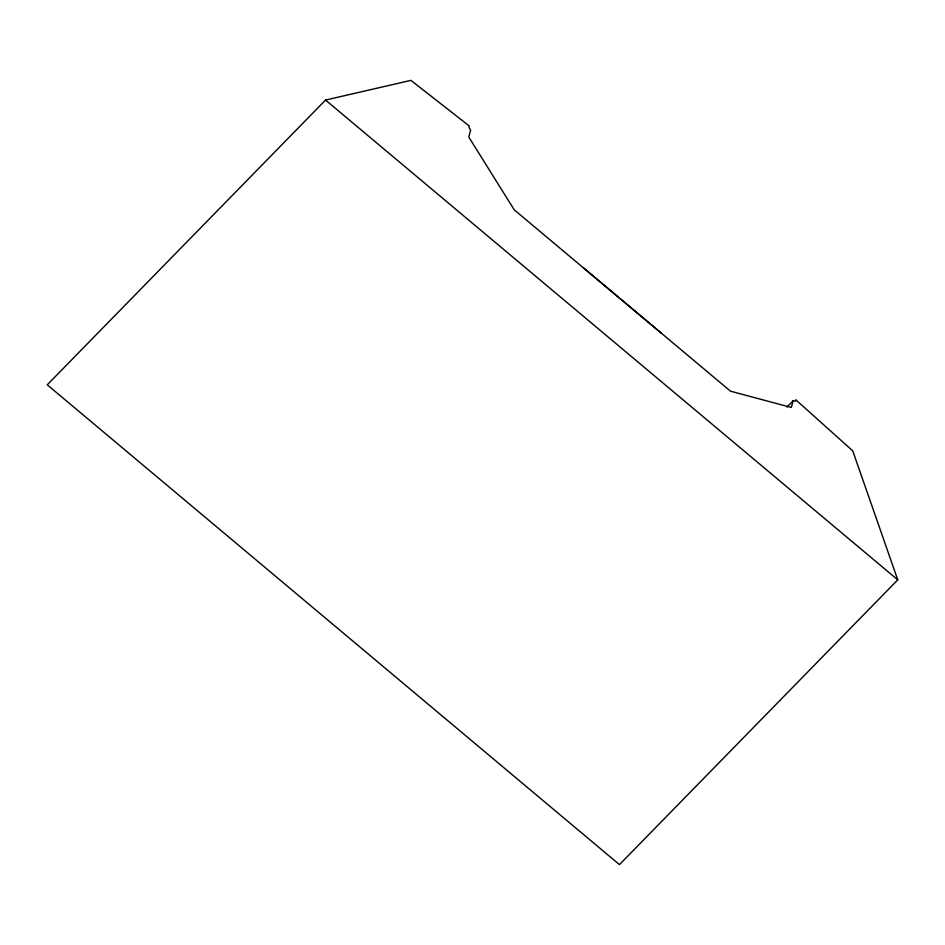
<?xml version="1.0" encoding="UTF-8"?>
<svg xmlns="http://www.w3.org/2000/svg" width="945" height="945" viewBox="0 0 945 945"><rect width="100%" height="100%" fill="white"/><g stroke="black" fill="none" stroke-linecap="round" stroke-linejoin="round"><path stroke-width="1.42" d="M583.467 267.884L661.264 333.112M793.162 400.68L791.308 407.484L730.509 391.183L514.21 209.814L468.767 137.025L470.61 130.209L468.992 127.61L469.405 126.098L410.933 80.372L325.541 100.052L47.25 384.816L619.459 864.628L897.75 579.852L852.744 450.848L795.749 399.747L795.336 401.259L793.162 400.68L786.984 407.011M325.541 100.052L897.75 579.852"/></g></svg>
